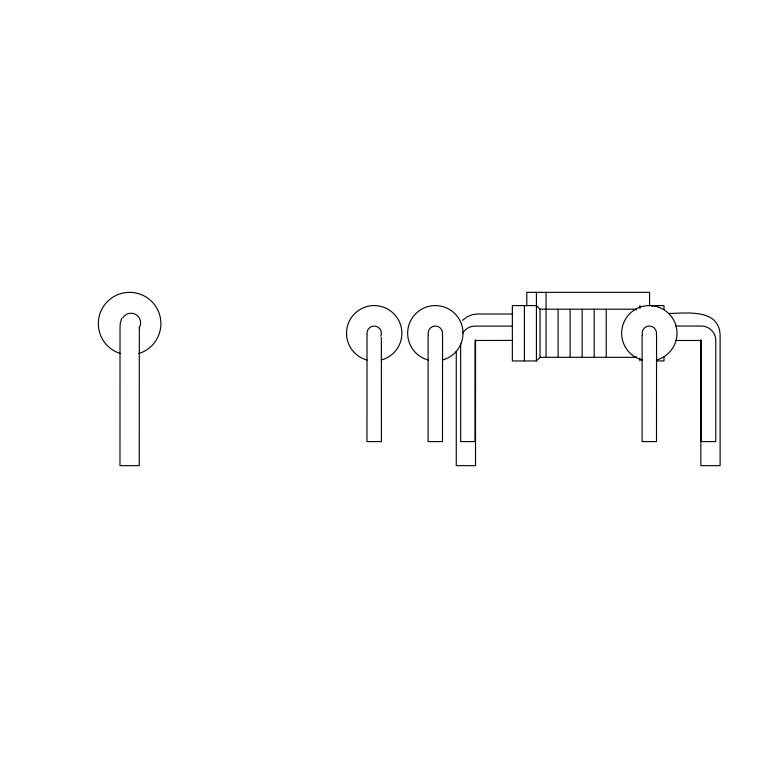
<?xml version="1.0" encoding="UTF-8"?>
<svg xmlns="http://www.w3.org/2000/svg" width="758" height="758" viewBox="0 0 758 758"><rect width="100%" height="100%" fill="white"/><g stroke="black" fill="none" stroke-linecap="round" stroke-linejoin="round"><path stroke-width="1.14" d="M139.32 327.162L139.245 465.658L119.982 465.658L120.02 329.379L120.19 323.675L121.659 318.474M462.532 333.264C465.08 329.076 469.647 326.234 474.574 326.101L512.361 326.101M636.332 310.013L636.332 309.188L540.037 309.188L536.427 305.578L512.361 305.578L512.361 360.95L536.427 360.95L540.037 357.331L636.332 357.331L636.332 356.516M462.56 320.293L467.061 316.835L472.31 314.665L477.303 314.001L512.664 314.001M675.823 326.044L701.794 326.044C709.185 326.148 715.666 332.62 715.76 340.01L715.76 441.592L701.33 441.592L701.33 340.958M512.361 340.427L475.048 340.484L474.991 441.592L460.665 441.592L460.665 343.554M675.52 340.484L700.847 340.484M656.352 360.95L664.008 360.95L664.008 357.236M442.549 441.592L428.109 441.592L428.109 335.51M668.537 313.461C686.265 313.319 718.906 308.279 720.1 334.875L720.1 465.658L700.847 465.658L700.847 339.669M664.008 309.292L664.008 305.578L651.975 305.578L651.975 306.526M656.551 335.244L656.494 441.592L642.111 441.592L642.111 335.51M649.568 305.825L649.568 292.342L526.801 292.342L526.801 305.825M639.942 305.578L639.942 308.364M639.942 358.155L639.942 360.95M606.239 309.188L606.239 357.331M594.206 309.188L594.206 357.331M582.163 309.188L582.163 357.331M570.13 309.188L570.13 357.331M558.096 309.188L558.096 357.331M546.063 292.342L546.063 357.331M540.037 309.188L540.037 357.331M536.427 292.342L536.427 360.95M524.394 305.578L524.394 360.95M475.531 339.83L475.531 465.658L456.269 465.658L456.269 351.513M442.549 335.244L442.492 441.592M381.35 337.338L381.407 441.592L366.967 441.592L367.024 334.723M642.168 360.003A27.686 27.686 0 0 1 626.648 317.384A27.686 27.686 0 0 1 672.005 317.384A27.686 27.686 0 0 1 656.494 360.003M642.405 335.311A7.22 7.22 0 0 1 649.142 326.044A7.22 7.22 0 0 1 656.352 334.951M428.166 360.003A27.686 27.686 0 0 1 412.655 317.384A27.686 27.686 0 0 1 458.003 317.384A27.686 27.686 0 0 1 442.492 360.003M428.403 335.311A7.22 7.22 0 0 1 435.139 326.044A7.22 7.22 0 0 1 442.35 334.951M367.024 360.003A27.686 27.686 0 0 1 351.513 317.384A27.686 27.686 0 0 1 396.86 317.384A27.686 27.686 0 0 1 381.35 360.003M367.033 334.231A7.22 7.22 0 0 1 375.106 326.101A7.22 7.22 0 0 1 380.867 336.002M120.399 353.541A31.296 31.296 0 0 1 104.206 305.37A31.296 31.296 0 0 1 155.02 305.37A31.296 31.296 0 0 1 138.828 353.541M122.796 317.829A9.627 9.627 0 0 1 136.023 314.617A9.627 9.627 0 0 1 139.245 327.844"/></g></svg>
